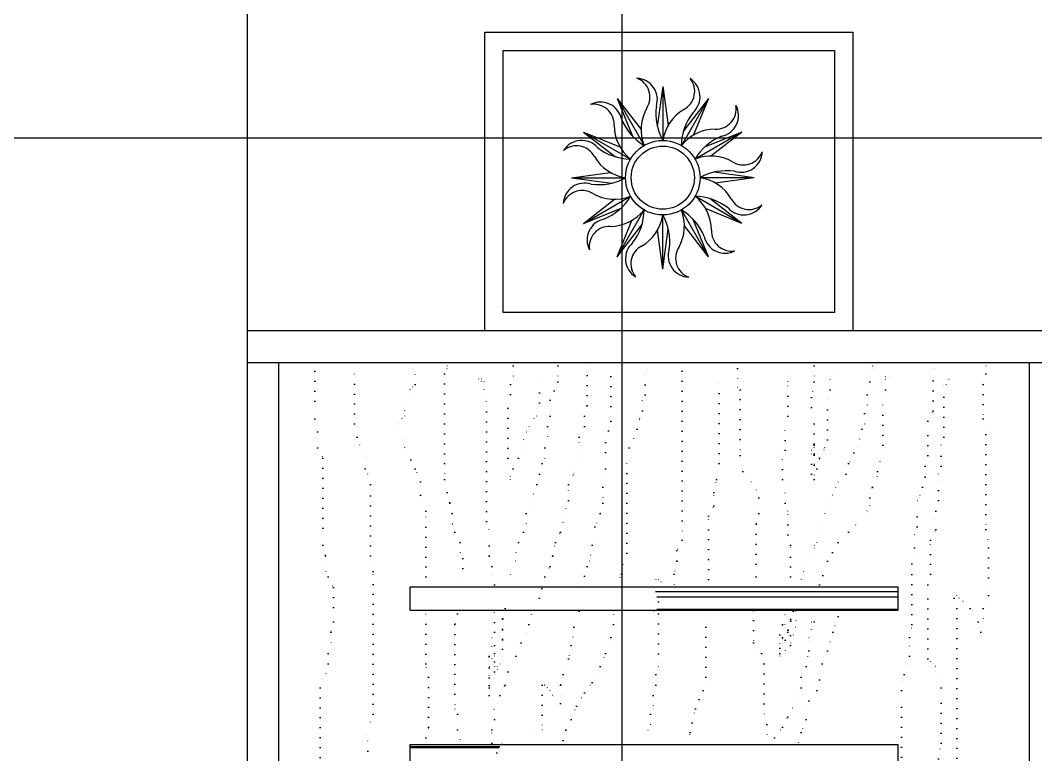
# Model space of a CAD drawing. Extents: x 425 to 4634, y 4027 to 7710.
# Drawn here: x 1813 to 2586, y 5031 to 5591 of the extents above; entities that cross this region are included whole.
import ezdxf

# ---------------------------------------------------------------- set-up
doc = ezdxf.new("R2010")
doc.units = 0
doc.header["$LTSCALE"] = 10
doc.header["$MEASUREMENT"] = 0
doc.linetypes.add('DASHDOT', pattern=[1, 0.5, -0.25, 0, -0.25])
doc.linetypes.add('DOT2', pattern=[0.125, 0, -0.125])
for name, color, linetype in [('3', 3, 'CONTINUOUS'), ('4', 4, 'CONTINUOUS'), ('7', 7, 'CONTINUOUS'), ('BH', 3, 'CONTINUOUS'), ('TEXT', 3, 'CONTINUOUS')]:
    doc.layers.add(name, color=color, linetype=linetype)

# ---------------------------------------------------------------- blocks, each defined once
blk = doc.blocks.new('欧花-6')
at = {"layer": '3'}
for p, q in [((82.22, 149.51), (78.03, 119.02)), ((82.22, 149.51), (82.22, 108.32)), ((82.22, 149.51), (82.22, 108.32)), ((82.22, 149.51), (86.28, 119.9)), ((47.44, 140.19), (65.77, 116.58)), ((47.44, 140.19), (68.04, 104.53)), ((47.44, 140.19), (59.07, 111.7)), ((47.44, 140.19), (68.04, 104.53)), ((116.99, 140.19), (96.39, 104.53)), ((116.99, 140.19), (96.39, 104.53)), ((116.99, 140.19), (98.12, 115.88)), ((116.99, 140.19), (105.7, 112.52)), ((21.99, 114.74), (46.3, 95.87)), ((21.99, 114.74), (57.66, 94.15)), ((21.99, 114.74), (49.66, 103.45)), ((21.99, 114.74), (57.66, 94.15)), ((142.44, 114.74), (106.77, 94.15)), ((142.44, 114.74), (106.77, 94.15)), ((142.44, 114.74), (113.95, 103.11)), ((142.44, 114.74), (118.83, 96.42)), ((12.67, 79.97), (42.28, 84.03)), ((12.67, 79.97), (53.86, 79.97)), ((12.67, 79.97), (43.16, 75.78)), ((12.67, 79.97), (53.86, 79.97)), ((151.76, 79.97), (110.57, 79.97)), ((151.76, 79.97), (110.57, 79.97)), ((151.76, 79.97), (121.27, 84.15)), ((151.76, 79.97), (122.15, 75.91)), ((21.99, 45.19), (57.66, 65.79)), ((21.99, 45.19), (57.66, 65.79)), ((21.99, 45.19), (45.6, 63.52)), ((142.44, 45.19), (106.77, 65.79)), ((142.44, 45.19), (106.77, 65.79)), ((142.44, 45.19), (118.13, 64.06)), ((21.99, 45.19), (50.48, 56.82)), ((47.44, 19.74), (68.04, 55.41)), ((47.44, 19.74), (68.04, 55.41)), ((116.99, 19.74), (96.39, 55.41)), ((116.99, 19.74), (96.39, 55.41)), ((142.44, 45.19), (114.77, 56.48)), ((47.44, 19.74), (58.73, 47.41)), ((82.22, 10.42), (82.22, 51.61)), ((82.22, 10.42), (82.22, 51.61)), ((116.99, 19.74), (105.36, 48.23)), ((47.44, 19.74), (66.31, 44.05)), ((82.22, 10.42), (78.15, 40.03)), ((82.22, 10.42), (86.4, 40.91)), ((116.99, 19.74), (98.66, 43.35))]:
    blk.add_line(p, q, dxfattribs=at)
for radius in [28.36, 24.05]:
    blk.add_circle((82.22, 79.97), radius, dxfattribs=at)
for centre, radius, start, end in [((57.09, 141.27), 15.39, 327.86051, 69.41228), ((61.85, 139.44), 16.25, 342.33852, 87.72032), ((91.11, 145.62), 15.39, 297.86051, 39.41228), ((94.32, 141.66), 16.25, 312.33852, 57.72032), ((34.84, 121.29), 16.25, 12.33852, 117.72032), ((29.8, 120.49), 15.39, 357.86051, 99.41228), ((99.11, 116.62), 33.35, 150.40618, 201.26119), ((118.34, 128.61), 41.43, 171.80504, 209.31926), ((115.18, 103.26), 33.35, 120.40618, 171.26119), ((122.74, 132.38), 15.39, 267.86051, 9.41228), ((123.54, 127.34), 16.25, 282.33852, 27.72032), ((89.17, 140.15), 41.43, 201.80504, 239.31926), ((137.82, 104.03), 41.43, 141.80504, 179.31926), ((78.52, 120.16), 33.35, 180.40618, 231.26119), ((122.41, 83.66), 33.35, 90.40618, 141.26119), ((20.52, 92.07), 16.25, 42.33852, 147.72032), ((142.4, 73.01), 41.43, 111.80504, 149.31926), ((16.56, 88.86), 15.39, 27.86051, 129.41228), ((58.15, 135.57), 41.43, 231.80504, 269.31926), ((58.92, 112.93), 33.35, 210.40618, 261.26119), ((118.87, 63.07), 33.35, 60.40618, 111.26119), ((143.52, 105.09), 15.39, 237.86051, 339.41228), ((141.69, 100.33), 16.25, 252.33852, 357.72032), ((130.86, 43.85), 41.43, 81.80504, 119.31926), ((33.57, 116.09), 41.43, 261.80504, 299.31926), ((105.51, 47.01), 33.35, 30.40618, 81.26119), ((22.74, 59.6), 16.25, 72.33852, 177.72032), ((20.91, 54.84), 15.39, 57.86051, 159.41228), ((45.56, 96.86), 33.35, 240.40618, 291.26119), ((22.03, 86.93), 41.43, 291.80504, 329.31926), ((85.91, 39.78), 33.35, 0.40618, 51.26119), ((106.28, 24.36), 41.43, 51.80504, 89.31926), ((147.87, 71.08), 15.39, 207.86051, 309.41228), ((42.03, 76.27), 33.35, 270.40618, 321.26119), ((26.61, 55.9), 41.43, 321.80504, 359.31926), ((65.32, 43.31), 33.35, 330.40618, 21.26119), ((75.26, 19.78), 41.43, 21.80504, 59.31926), ((143.91, 67.86), 16.25, 222.33852, 327.72032), ((40.89, 32.59), 16.25, 102.33852, 207.72032), ((49.26, 56.67), 33.35, 300.40618, 351.26119), ((46.1, 31.32), 41.43, 351.80504, 29.31926), ((41.69, 27.55), 15.39, 87.86051, 189.41228), ((134.63, 39.44), 15.39, 177.86051, 279.41228), ((129.59, 38.64), 16.25, 192.33852, 297.72032), ((70.11, 18.27), 16.25, 132.33852, 237.72032), ((73.32, 14.31), 15.39, 117.86051, 219.41228), ((102.58, 20.49), 16.25, 162.33852, 267.72032), ((107.34, 18.66), 15.39, 147.86051, 249.41228)]:
    blk.add_arc(centre, radius, start, end, dxfattribs=at)

msp = doc.modelspace()

# ---------------------------------------------------------------- linework, layer by layer
at = {"layer": '3'}
for p, q in [((2296.84, 5155.63), (2481.02, 5155.63)), ((2297.7, 5151.77), (2481.02, 5151.77)), ((2297.7, 5142.33), (2481.02, 5142.33)), ((2110.02, 5037.73), (2178.29, 5037.73)), ((2110.02, 5036.95), (2177.74, 5036.95))]:
    msp.add_line(p, q, dxfattribs=at)
at = {"layer": '3', "linetype": 'DASHDOT', "ltscale": 60}
msp.add_lwpolyline([(2180.95, 5567.7), (2432.95, 5567.7), (2432.95, 5368.2), (2180.95, 5368.2)], close=True, dxfattribs=at)
at = {"layer": '4'}
msp.add_line((2010.02, 5330.2), (2010.02, 4539.2), dxfattribs=at)
for points in [[(786.02, 7339.2), (1986.02, 7339.2), (1986.02, 4539.2), (786.02, 4539.2)], [(3186.02, 5354.2), (1986.02, 5354.2), (1986.02, 5330.2), (3186.02, 5330.2)], [(2110.02, 5159.2), (2481.02, 5159.2), (2481.02, 5141.2), (2110.02, 5141.2)], [(2110.02, 5039.2), (2481.02, 5039.2), (2481.02, 5021.2), (2110.02, 5021.2)]]:
    msp.add_lwpolyline(points, close=True, dxfattribs=at)
at = {"layer": '7'}
msp.add_line((2581.02, 5330.2), (2581.02, 4619.2), dxfattribs=at)
msp.add_lwpolyline([(2166.95, 5581.7), (2446.95, 5581.7), (2446.95, 5354.2), (2166.95, 5354.2)], close=True, dxfattribs=at)
at = {"layer": 'BH', "linetype": 'DOT2', "ltscale": 6}
for p, q in [((2244.66, 5297.38), (2244.66, 5331.53)), ((2037.62, 5323.49), (2037.62, 5321.49)), ((2037.62, 5321.49), (2037.62, 5323.49)), ((2037.62, 5323.49), (2037.62, 5287.34)), ((2067.78, 5283.32), (2067.78, 5323.49)), ((2112, 5325.5), (2112, 5327.51)), ((2114.01, 5323.49), (2112, 5325.5)), ((2114.01, 5313.45), (2114.01, 5323.49)), ((2138.13, 5325.5), (2136.12, 5321.49)), ((2138.13, 5327.51), (2138.13, 5325.5)), ((2138.13, 5325.5), (2138.13, 5327.51)), ((2138.13, 5327.51), (2138.13, 5325.5)), ((2188.38, 5327.51), (2188.38, 5319.48)), ((2222.55, 5327.51), (2222.55, 5315.46)), ((2288.88, 5321.49), (2290.89, 5323.49)), ((2290.89, 5323.49), (2292.9, 5323.49)), ((2317.03, 5323.49), (2317.03, 5194.95)), ((2317.03, 5323.49), (2317.03, 5321.49)), ((2317.03, 5321.49), (2317.03, 5323.49)), ((2359.24, 5325.5), (2359.24, 5323.49)), ((2359.24, 5323.49), (2359.24, 5325.5)), ((2359.24, 5325.5), (2359.24, 5311.44)), ((2395.42, 5321.49), (2395.42, 5327.51)), ((2417.53, 5327.51), (2417.53, 5315.46)), ((2429.59, 5319.48), (2431.6, 5323.49)), ((2431.6, 5323.49), (2431.6, 5327.51)), ((2461.75, 5327.51), (2459.74, 5321.49)), ((2461.75, 5327.51), (2461.75, 5325.5)), ((2461.75, 5325.5), (2461.75, 5327.51)), ((2473.81, 5319.48), (2473.81, 5325.5)), ((2507.98, 5293.37), (2507.98, 5325.5)), ((2507.98, 5325.5), (2509.99, 5325.5)), ((2509.99, 5325.5), (2512, 5327.51)), ((2548.18, 5327.51), (2548.18, 5325.5)), ((2548.18, 5325.5), (2548.18, 5327.51)), ((2548.18, 5327.51), (2548.18, 5321.49)), ((2136.12, 5321.49), (2136.12, 5241.15)), ((2162.25, 5317.47), (2162.25, 5321.49)), ((2164.26, 5317.47), (2162.25, 5317.47)), ((2164.26, 5315.46), (2164.26, 5317.47)), ((2166.27, 5315.46), (2164.26, 5315.46)), ((2166.27, 5309.43), (2166.27, 5315.46)), ((2188.38, 5319.48), (2186.37, 5313.45)), ((2208.48, 5299.39), (2208.48, 5319.48)), ((2222.55, 5315.46), (2216.52, 5301.4)), ((2262.75, 5319.48), (2262.75, 5285.33)), ((2288.88, 5305.42), (2288.88, 5321.49)), ((2345.17, 5253.2), (2345.17, 5319.48)), ((2397.43, 5315.46), (2395.42, 5321.49)), ((2397.43, 5289.35), (2397.43, 5315.46)), ((2417.53, 5315.46), (2415.52, 5303.41)), ((2429.59, 5309.43), (2429.59, 5319.48)), ((2459.74, 5315.46), (2457.73, 5305.42)), ((2459.74, 5321.49), (2459.74, 5315.46)), ((2471.8, 5309.43), (2471.8, 5319.48)), ((2471.8, 5319.48), (2473.81, 5319.48)), ((2518.03, 5313.45), (2518.03, 5317.47)), ((2518.03, 5317.47), (2520.04, 5317.47)), ((2520.04, 5317.47), (2522.05, 5319.48)), ((2548.18, 5321.49), (2546.17, 5313.45)), ((2109.99, 5309.43), (2112, 5311.44)), ((2109.99, 5303.41), (2109.99, 5309.43)), ((2112, 5311.44), (2112, 5313.45)), ((2112, 5313.45), (2114.01, 5313.45)), ((2168.28, 5307.43), (2166.27, 5309.43)), ((2186.37, 5313.45), (2186.37, 5297.38)), ((2359.24, 5311.44), (2361.25, 5309.43)), ((2361.25, 5309.43), (2361.25, 5259.22)), ((2427.58, 5303.41), (2429.59, 5309.43)), ((2469.79, 5303.41), (2471.8, 5309.43)), ((2516.02, 5273.28), (2516.02, 5313.45)), ((2516.02, 5313.45), (2518.03, 5313.45)), ((2546.17, 5313.45), (2546.17, 5287.34)), ((2107.98, 5299.39), (2109.99, 5303.41)), ((2168.28, 5209.01), (2168.28, 5307.43)), ((2216.52, 5301.4), (2216.52, 5289.35)), ((2286.87, 5303.41), (2288.88, 5305.42)), ((2286.87, 5293.37), (2286.87, 5303.41)), ((2415.52, 5303.41), (2415.52, 5287.34)), ((2427.58, 5271.27), (2427.58, 5303.41)), ((2457.73, 5305.42), (2457.73, 5297.38)), ((2469.79, 5267.26), (2469.79, 5303.41)), ((2105.97, 5293.37), (2107.98, 5299.39)), ((2105.97, 5289.35), (2105.97, 5293.37)), ((2186.37, 5297.38), (2184.36, 5295.38)), ((2184.36, 5295.38), (2184.36, 5245.16)), ((2206.47, 5295.38), (2208.48, 5299.39)), ((2206.47, 5289.35), (2206.47, 5295.38)), ((2242.65, 5289.35), (2244.66, 5297.38)), ((2284.86, 5287.34), (2286.87, 5293.37)), ((2457.73, 5297.38), (2455.72, 5291.36)), ((2503.96, 5285.33), (2507.98, 5293.37)), ((2037.62, 5287.34), (2039.63, 5277.3)), ((2099.94, 5283.32), (2101.95, 5285.33)), ((2101.95, 5285.33), (2103.96, 5287.34)), ((2103.96, 5287.34), (2105.97, 5289.35)), ((2202.45, 5281.32), (2204.46, 5287.34)), ((2204.46, 5287.34), (2206.47, 5289.35)), ((2216.52, 5289.35), (2214.51, 5281.32)), ((2242.65, 5281.32), (2242.65, 5289.35)), ((2262.75, 5285.33), (2258.73, 5269.26)), ((2282.85, 5279.31), (2284.86, 5287.34)), ((2395.42, 5285.33), (2397.43, 5289.35)), ((2395.42, 5263.24), (2395.42, 5285.33)), ((2415.52, 5287.34), (2417.53, 5283.32)), ((2455.72, 5291.36), (2455.72, 5283.32)), ((2503.96, 5259.22), (2503.96, 5285.33)), ((2546.17, 5287.34), (2548.18, 5275.29)), ((2039.63, 5277.3), (2039.63, 5265.25)), ((2069.79, 5281.32), (2067.78, 5283.32)), ((2069.79, 5273.28), (2069.79, 5281.32)), ((2099.94, 5277.3), (2099.94, 5283.32)), ((2103.96, 5271.27), (2099.94, 5277.3)), ((2196.42, 5271.27), (2198.43, 5277.3)), ((2198.43, 5277.3), (2200.44, 5279.31)), ((2200.44, 5279.31), (2200.44, 5281.32)), ((2200.44, 5281.32), (2202.45, 5281.32)), ((2214.51, 5281.32), (2214.51, 5271.27)), ((2238.63, 5273.28), (2242.65, 5281.32)), ((2280.84, 5273.28), (2282.85, 5279.31)), ((2417.53, 5283.32), (2417.53, 5247.17)), ((2453.71, 5279.31), (2451.7, 5271.27)), ((2455.72, 5283.32), (2453.71, 5279.31)), ((2071.8, 5267.26), (2069.79, 5273.28)), ((2105.97, 5265.25), (2103.96, 5271.27)), ((2192.4, 5257.21), (2196.42, 5271.27)), ((2214.51, 5271.27), (2212.5, 5265.25)), ((2236.62, 5263.24), (2238.63, 5269.26)), ((2238.63, 5269.26), (2238.63, 5273.28)), ((2258.73, 5269.26), (2258.73, 5249.18)), ((2276.82, 5265.25), (2280.84, 5273.28)), ((2425.57, 5265.25), (2425.57, 5271.27)), ((2425.57, 5271.27), (2427.58, 5271.27)), ((2451.7, 5271.27), (2449.69, 5265.25)), ((2514.01, 5267.26), (2516.02, 5273.28)), ((2548.18, 5275.29), (2548.18, 5202.99)), ((2039.63, 5265.25), (2043.65, 5257.21)), ((2073.81, 5263.24), (2071.8, 5267.26)), ((2075.82, 5257.21), (2073.81, 5263.24)), ((2114.01, 5249.18), (2105.97, 5265.25)), ((2212.5, 5265.25), (2212.5, 5257.21)), ((2236.62, 5257.21), (2236.62, 5263.24)), ((2274.81, 5259.22), (2276.82, 5265.25)), ((2393.41, 5259.22), (2395.42, 5263.24)), ((2415.52, 5263.24), (2417.53, 5265.25)), ((2415.52, 5245.16), (2415.52, 5263.24)), ((2417.53, 5267.26), (2417.53, 5237.13)), ((2417.53, 5265.25), (2417.53, 5267.26)), ((2421.55, 5257.21), (2425.57, 5265.25)), ((2447.68, 5261.23), (2443.66, 5253.2)), ((2449.69, 5265.25), (2447.68, 5261.23)), ((2467.78, 5261.23), (2469.79, 5267.26)), ((2467.78, 5255.21), (2467.78, 5261.23)), ((2514.01, 5251.19), (2514.01, 5267.26)), ((2043.65, 5257.21), (2043.65, 5190.93)), ((2075.82, 5249.18), (2075.82, 5257.21)), ((2188.38, 5249.18), (2192.4, 5257.21)), ((2212.5, 5257.21), (2210.49, 5253.2)), ((2234.61, 5251.19), (2236.62, 5257.21)), ((2274.81, 5184.91), (2274.81, 5259.22)), ((2361.25, 5259.22), (2363.26, 5247.17)), ((2393.41, 5241.15), (2393.41, 5259.22)), ((2419.54, 5249.18), (2421.55, 5257.21)), ((2465.77, 5247.17), (2467.78, 5255.21)), ((2501.95, 5251.19), (2503.96, 5259.22)), ((2077.83, 5245.16), (2075.82, 5249.18)), ((2118.03, 5239.14), (2114.01, 5249.18)), ((2186.37, 5243.15), (2188.38, 5249.18)), ((2210.49, 5253.2), (2208.48, 5245.16)), ((2234.61, 5245.16), (2234.61, 5251.19)), ((2258.73, 5249.18), (2256.72, 5235.12)), ((2343.16, 5241.15), (2345.17, 5253.2)), ((2363.26, 5247.17), (2369.29, 5239.14)), ((2417.53, 5247.17), (2415.52, 5245.16)), ((2417.53, 5241.15), (2419.54, 5249.18)), ((2443.66, 5253.2), (2441.65, 5245.16)), ((2465.77, 5243.15), (2465.77, 5247.17)), ((2501.95, 5243.15), (2501.95, 5251.19)), ((2512, 5245.16), (2514.01, 5251.19)), ((2079.84, 5237.13), (2077.83, 5245.16)), ((2118.03, 5229.1), (2118.03, 5239.14)), ((2136.12, 5241.15), (2138.13, 5231.1)), ((2184.36, 5245.16), (2186.37, 5243.15)), ((2186.37, 5243.15), (2186.37, 5241.15)), ((2186.37, 5241.15), (2186.37, 5243.15)), ((2208.48, 5245.16), (2206.47, 5237.13)), ((2230.59, 5237.13), (2234.61, 5245.16)), ((2341.15, 5231.1), (2343.16, 5241.15)), ((2369.29, 5239.14), (2373.31, 5233.11)), ((2395.42, 5235.12), (2393.41, 5241.15)), ((2417.53, 5237.13), (2417.53, 5241.15)), ((2435.62, 5239.14), (2433.61, 5235.12)), ((2441.65, 5245.16), (2435.62, 5239.14)), ((2461.75, 5235.12), (2465.77, 5243.15)), ((2499.94, 5235.12), (2501.95, 5243.15)), ((2512, 5225.08), (2512, 5245.16)), ((2079.84, 5182.9), (2079.84, 5237.13)), ((2138.13, 5231.1), (2140.14, 5223.07)), ((2206.47, 5237.13), (2202.45, 5225.08)), ((2230.59, 5225.08), (2230.59, 5237.13)), ((2256.72, 5235.12), (2256.72, 5223.07)), ((2341.15, 5221.06), (2341.15, 5231.1)), ((2373.31, 5233.11), (2375.32, 5227.09)), ((2395.42, 5223.07), (2395.42, 5235.12)), ((2433.61, 5235.12), (2431.6, 5229.1)), ((2459.74, 5227.09), (2461.75, 5235.12)), ((2497.93, 5229.1), (2499.94, 5231.1)), ((2499.94, 5231.1), (2499.94, 5235.12)), ((2122.05, 5217.04), (2118.03, 5229.1)), ((2140.14, 5223.07), (2142.15, 5215.04)), ((2202.45, 5225.08), (2200.44, 5221.06)), ((2228.58, 5219.05), (2230.59, 5225.08)), ((2256.72, 5223.07), (2254.71, 5215.04)), ((2375.32, 5227.09), (2375.32, 5215.04)), ((2397.43, 5217.04), (2395.42, 5223.07)), ((2429.59, 5227.09), (2427.58, 5225.08)), ((2427.58, 5225.08), (2427.58, 5219.05)), ((2431.6, 5229.1), (2429.59, 5227.09)), ((2459.74, 5221.06), (2459.74, 5227.09)), ((2495.92, 5225.08), (2497.93, 5227.09)), ((2495.92, 5204.99), (2495.92, 5225.08)), ((2497.93, 5227.09), (2497.93, 5229.1)), ((2509.99, 5217.04), (2512, 5225.08)), ((2122.05, 5159.2), (2122.05, 5217.04)), ((2142.15, 5215.04), (2142.15, 5207)), ((2200.44, 5221.06), (2198.43, 5215.04)), ((2198.43, 5215.04), (2198.43, 5204.99)), ((2226.57, 5209.01), (2228.58, 5215.04)), ((2228.58, 5215.04), (2228.58, 5219.05)), ((2254.71, 5215.04), (2250.69, 5204.99)), ((2337.13, 5213.03), (2341.15, 5221.06)), ((2375.32, 5215.04), (2373.31, 5207)), ((2397.43, 5198.97), (2397.43, 5217.04)), ((2425.57, 5215.04), (2423.56, 5209.01)), ((2427.58, 5219.05), (2425.57, 5215.04)), ((2455.72, 5211.02), (2457.73, 5217.04)), ((2457.73, 5217.04), (2459.74, 5221.06)), ((2509.99, 5202.99), (2509.99, 5217.04)), ((2170.29, 5202.99), (2168.28, 5209.01)), ((2224.56, 5200.98), (2226.57, 5209.01)), ((2337.13, 5164.82), (2337.13, 5213.03)), ((2423.56, 5209.01), (2421.55, 5204.99)), ((2449.69, 5207), (2455.72, 5211.02)), ((2142.15, 5207), (2144.16, 5200.98)), ((2144.16, 5200.98), (2148.18, 5192.94)), ((2170.29, 5182.9), (2170.29, 5202.99)), ((2196.42, 5200.98), (2192.4, 5192.94)), ((2198.43, 5204.99), (2196.42, 5200.98)), ((2220.54, 5192.94), (2224.56, 5200.98)), ((2250.69, 5204.99), (2248.68, 5190.93)), ((2373.31, 5207), (2373.31, 5166.83)), ((2421.55, 5204.99), (2419.54, 5198.97)), ((2435.62, 5192.94), (2443.66, 5200.98)), ((2443.66, 5200.98), (2449.69, 5207)), ((2493.91, 5198.97), (2495.92, 5204.99)), ((2505.97, 5194.95), (2509.99, 5202.99)), ((2548.18, 5202.99), (2550.19, 5188.93)), ((2148.18, 5192.94), (2148.18, 5184.91)), ((2192.4, 5192.94), (2190.39, 5184.91)), ((2218.53, 5182.9), (2220.54, 5192.94)), ((2317.03, 5194.95), (2313.01, 5186.92)), ((2399.44, 5190.93), (2397.43, 5198.97)), ((2419.54, 5192.94), (2417.53, 5190.93)), ((2419.54, 5198.97), (2419.54, 5192.94)), ((2427.58, 5178.88), (2435.62, 5192.94)), ((2493.91, 5188.93), (2493.91, 5198.97)), ((2505.97, 5168.84), (2505.97, 5194.95)), ((2043.65, 5190.93), (2045.66, 5182.9)), ((2148.18, 5184.91), (2150.19, 5180.89)), ((2190.39, 5184.91), (2190.39, 5178.88)), ((2248.68, 5190.93), (2246.67, 5178.88)), ((2272.8, 5180.89), (2274.81, 5184.91)), ((2313.01, 5186.92), (2313.01, 5178.88)), ((2399.44, 5159.2), (2399.44, 5190.93)), ((2417.53, 5188.93), (2415.52, 5182.9)), ((2417.53, 5190.93), (2417.53, 5188.93)), ((2491.9, 5176.88), (2493.91, 5188.93)), ((2550.19, 5188.93), (2550.19, 5152.77)), ((2045.66, 5182.9), (2045.66, 5170.85)), ((2081.85, 5170.85), (2079.84, 5182.9)), ((2150.19, 5180.89), (2150.19, 5159.2)), ((2172.3, 5174.87), (2170.29, 5182.9)), ((2190.39, 5178.88), (2188.38, 5174.87)), ((2216.52, 5174.87), (2218.53, 5182.9)), ((2246.67, 5178.88), (2244.66, 5174.87)), ((2270.79, 5168.84), (2272.8, 5180.89)), ((2313.01, 5178.88), (2310.99, 5168.84)), ((2411.5, 5176.88), (2409.49, 5170.85)), ((2413.51, 5180.89), (2411.5, 5176.88)), ((2415.52, 5182.9), (2413.51, 5180.89)), ((2421.55, 5160.81), (2427.58, 5178.88)), ((2491.9, 5130.68), (2491.9, 5176.88)), ((2045.66, 5170.85), (2047.67, 5166.83)), ((2081.85, 5062.39), (2081.85, 5170.85)), ((2172.3, 5168.84), (2172.3, 5174.87)), ((2174.31, 5160.81), (2172.3, 5168.84)), ((2188.38, 5174.87), (2186.37, 5168.84)), ((2186.37, 5168.84), (2186.37, 5162.82)), ((2212.5, 5166.83), (2216.52, 5174.87)), ((2244.66, 5174.87), (2240.64, 5158.8)), ((2268.04, 5159.2), (2270.79, 5168.84)), ((2310.99, 5168.84), (2310.99, 5159.2)), ((2409.49, 5170.85), (2407.48, 5164.82)), ((2503.96, 5160.81), (2505.97, 5168.84)), ((2047.67, 5166.83), (2051.69, 5158.8)), ((2174.31, 5159.2), (2174.31, 5160.81)), ((2208.48, 5150.77), (2212.5, 5166.83)), ((2298.93, 5164.82), (2296.92, 5164.82)), ((2296.92, 5164.82), (2296.92, 5159.2)), ((2300.94, 5162.82), (2298.93, 5164.82)), ((2336, 5159.2), (2337.13, 5164.82)), ((2373.31, 5166.83), (2371.3, 5158.8)), ((2407.48, 5164.82), (2407.48, 5162.82)), ((2503.96, 5104.57), (2503.96, 5160.81)), ((2051.69, 5158.8), (2051.69, 5132.69)), ((2526.07, 5152.77), (2524.06, 5154.78)), ((2524.06, 5154.78), (2524.06, 5150.77)), ((2524.06, 5150.77), (2526.07, 5142.73)), ((2528.08, 5150.77), (2526.07, 5152.77)), ((2536.12, 5142.73), (2528.08, 5150.77)), ((2550.19, 5152.77), (2546.17, 5142.73)), ((2122.05, 5100.55), (2122.05, 5141.2)), ((2146.17, 5138.71), (2144.16, 5130.68)), ((2174.31, 5124.66), (2174.31, 5141.2)), ((2182.35, 5142.73), (2180.34, 5134.7)), ((2200.44, 5130.68), (2202.45, 5138.71)), ((2238.63, 5140.72), (2234.61, 5128.67)), ((2264.76, 5130.68), (2264.76, 5140.72)), ((2298.93, 5138.71), (2298.93, 5098.55)), ((2335.12, 5090.51), (2335.12, 5141.2)), ((2371.3, 5141.2), (2371.3, 5116.62)), ((2393.41, 5130.68), (2395.42, 5138.71)), ((2401.45, 5140.72), (2397.43, 5124.66)), ((2397.43, 5136.71), (2399.44, 5138.71)), ((2401.45, 5140.72), (2399.44, 5134.7)), ((2399.44, 5132.69), (2401.45, 5138.71)), ((2403.46, 5141.2), (2403.46, 5128.67)), ((2417.53, 5132.69), (2418.95, 5141.2)), ((2437.12, 5141.2), (2435.62, 5136.71)), ((2526.07, 5142.73), (2526.07, 4933.85)), ((2542.15, 5132.69), (2536.12, 5142.73)), ((2546.17, 5142.73), (2546.17, 5132.69)), ((2051.69, 5132.69), (2049.68, 5124.66)), ((2144.16, 5130.68), (2144.16, 5066.41)), ((2180.34, 5134.7), (2180.34, 5102.56)), ((2198.43, 5124.66), (2200.44, 5130.68)), ((2262.75, 5120.64), (2264.76, 5130.68)), ((2391.4, 5122.65), (2393.41, 5130.68)), ((2393.41, 5120.64), (2395.42, 5130.68)), ((2395.42, 5130.68), (2397.43, 5136.71)), ((2399.44, 5134.7), (2397.43, 5126.66)), ((2399.44, 5114.61), (2399.44, 5132.69)), ((2415.52, 5126.66), (2415.52, 5132.69)), ((2415.52, 5132.69), (2417.53, 5132.69)), ((2435.62, 5136.71), (2431.6, 5124.66)), ((2489.89, 5120.64), (2491.9, 5130.68)), ((2544.16, 5124.66), (2542.15, 5132.69)), ((2546.17, 5132.69), (2544.16, 5126.66)), ((2049.68, 5124.66), (2049.68, 5114.61)), ((2172.3, 5120.64), (2174.31, 5124.66)), ((2174.31, 5114.61), (2178.33, 5122.65)), ((2178.33, 5122.65), (2178.33, 5124.66)), ((2178.33, 5124.66), (2180.34, 5124.66)), ((2180.34, 5124.66), (2180.34, 5126.66)), ((2180.34, 5126.66), (2180.34, 5106.58)), ((2194.41, 5116.62), (2198.43, 5124.66)), ((2234.61, 5128.67), (2232.6, 5114.61)), ((2391.4, 5108.59), (2391.4, 5122.65)), ((2397.43, 5126.66), (2395.42, 5118.63)), ((2397.43, 5124.66), (2395.42, 5116.62)), ((2401.45, 5122.65), (2399.44, 5116.62)), ((2403.46, 5128.67), (2401.45, 5126.66)), ((2401.45, 5126.66), (2401.45, 5122.65)), ((2413.51, 5120.64), (2415.52, 5126.66)), ((2431.6, 5124.66), (2427.58, 5110.6)), ((2544.16, 5126.66), (2544.16, 5124.66)), ((2049.68, 5114.61), (2047.67, 5108.59)), ((2170.29, 5106.58), (2172.3, 5114.61)), ((2172.3, 5114.61), (2172.3, 5120.64)), ((2174.31, 5094.53), (2174.31, 5114.61)), ((2190.39, 5106.58), (2194.41, 5116.62)), ((2232.6, 5114.61), (2230.59, 5104.57)), ((2258.73, 5108.59), (2262.75, 5120.64)), ((2371.3, 5116.62), (2377.33, 5108.59)), ((2391.4, 5112.6), (2393.41, 5120.64)), ((2395.42, 5116.62), (2393.41, 5114.61)), ((2393.41, 5114.61), (2393.41, 5112.6)), ((2395.42, 5118.63), (2395.42, 5110.6)), ((2399.44, 5116.62), (2399.44, 5114.61)), ((2413.51, 5110.6), (2413.51, 5120.64)), ((2489.89, 5106.58), (2489.89, 5120.64)), ((2047.67, 5108.59), (2047.67, 5100.55)), ((2174.31, 5106.58), (2174.31, 5108.59)), ((2174.31, 5108.59), (2174.31, 5098.55)), ((2254.71, 5098.55), (2258.73, 5108.59)), ((2377.33, 5108.59), (2379.34, 5100.55)), ((2391.4, 5106.58), (2391.4, 5112.6)), ((2393.41, 5112.6), (2391.4, 5110.6)), ((2391.4, 5110.6), (2391.4, 5108.59)), ((2395.42, 5110.6), (2393.41, 5108.59)), ((2393.41, 5108.59), (2393.41, 5106.58)), ((2411.5, 5098.55), (2413.51, 5110.6)), ((2427.58, 5110.6), (2423.56, 5100.55)), ((2047.67, 5100.55), (2045.66, 5092.52)), ((2124.06, 5090.51), (2122.05, 5100.55)), ((2170.29, 5082.48), (2170.29, 5106.58)), ((2170.29, 5098.55), (2172.3, 5104.57)), ((2172.3, 5104.57), (2174.31, 5106.58)), ((2178.33, 5102.56), (2176.32, 5096.54)), ((2178.33, 5100.55), (2176.32, 5098.55)), ((2180.34, 5106.58), (2178.33, 5102.56)), ((2180.34, 5102.56), (2178.33, 5100.55)), ((2184.36, 5094.53), (2190.39, 5106.58)), ((2230.59, 5104.57), (2226.57, 5092.52)), ((2379.34, 5100.55), (2379.34, 5056.37)), ((2393.41, 5106.58), (2391.4, 5106.58)), ((2423.56, 5100.55), (2421.55, 5088.5)), ((2485.87, 5092.52), (2489.89, 5106.58)), ((2505.97, 5102.56), (2503.96, 5104.57)), ((2507.98, 5100.55), (2505.97, 5102.56)), ((2507.98, 5098.55), (2507.98, 5100.55)), ((2045.66, 5092.52), (2043.65, 5088.5)), ((2170.29, 5076.45), (2170.29, 5098.55)), ((2174.31, 5098.55), (2172.3, 5092.52)), ((2172.3, 5092.52), (2172.3, 5088.5)), ((2176.32, 5096.54), (2174.31, 5094.53)), ((2176.32, 5096.54), (2174.31, 5092.52)), ((2174.31, 5092.52), (2174.31, 5090.51)), ((2176.32, 5098.55), (2176.32, 5096.54)), ((2182.35, 5084.49), (2184.36, 5094.53)), ((2226.57, 5092.52), (2224.56, 5084.49)), ((2248.68, 5086.49), (2254.71, 5098.55)), ((2298.93, 5098.55), (2296.92, 5092.52)), ((2296.92, 5092.52), (2296.92, 5084.49)), ((2407.48, 5090.51), (2411.5, 5098.55)), ((2483.86, 5080.47), (2485.87, 5092.52)), ((2509.99, 5098.55), (2507.98, 5098.55)), ((2509.99, 5094.53), (2509.99, 5098.55)), ((2514.01, 5082.48), (2509.99, 5094.53)), ((2043.65, 5088.5), (2041.64, 5082.48)), ((2124.06, 5052.35), (2124.06, 5090.51)), ((2172.3, 5088.5), (2170.29, 5086.49)), ((2170.29, 5086.49), (2170.29, 5082.48)), ((2174.31, 5090.51), (2172.3, 5088.5)), ((2172.3, 5088.5), (2172.3, 5082.48)), ((2178.33, 5076.45), (2182.35, 5084.49)), ((2210.49, 5084.49), (2210.49, 5050.34)), ((2212.5, 5084.49), (2210.49, 5084.49)), ((2212.5, 5084.49), (2212.5, 5086.49)), ((2212.5, 5086.49), (2212.5, 5084.49)), ((2214.51, 5082.48), (2212.5, 5084.49)), ((2224.56, 5084.49), (2224.56, 5070.43)), ((2242.65, 5078.46), (2248.68, 5086.49)), ((2296.92, 5084.49), (2294.91, 5076.45)), ((2333.11, 5080.47), (2335.12, 5090.51)), ((2407.48, 5082.48), (2407.48, 5090.51)), ((2421.55, 5088.5), (2419.54, 5080.47)), ((2041.64, 5082.48), (2041.64, 5012.18)), ((2172.3, 5082.48), (2170.29, 5080.47)), ((2170.29, 5080.47), (2170.29, 5076.45)), ((2176.32, 5070.43), (2178.33, 5076.45)), ((2216.52, 5080.47), (2214.51, 5082.48)), ((2218.53, 5076.45), (2216.52, 5080.47)), ((2224.56, 5070.43), (2218.53, 5076.45)), ((2236.62, 5068.42), (2242.65, 5078.46)), ((2294.91, 5076.45), (2294.91, 5068.42)), ((2327.08, 5066.41), (2333.11, 5080.47)), ((2403.46, 5072.44), (2405.47, 5078.46)), ((2405.47, 5078.46), (2407.48, 5082.48)), ((2419.54, 5080.47), (2413.51, 5072.44)), ((2483.86, 4984.06), (2483.86, 5080.47)), ((2514.01, 5040.3), (2514.01, 5082.48)), ((2174.31, 5066.41), (2176.32, 5070.43)), ((2232.6, 5058.38), (2236.62, 5068.42)), ((2294.91, 5068.42), (2292.9, 5062.39)), ((2397.43, 5060.38), (2401.45, 5068.42)), ((2401.45, 5068.42), (2403.46, 5072.44)), ((2413.51, 5072.44), (2411.5, 5058.38)), ((2079.84, 5056.37), (2081.85, 5062.39)), ((2144.16, 5066.41), (2146.17, 5062.39)), ((2146.17, 5062.39), (2146.17, 5050.34)), ((2174.31, 5058.38), (2174.31, 5066.41)), ((2292.9, 5062.39), (2292.9, 5054.36)), ((2323.06, 5048.33), (2327.08, 5066.41)), ((2393.41, 5052.35), (2397.43, 5060.38)), ((2079.84, 5052.35), (2079.84, 5056.37)), ((2172.3, 5050.34), (2174.31, 5058.38)), ((2228.58, 5050.34), (2232.6, 5058.38)), ((2292.9, 5054.36), (2290.89, 5050.34)), ((2379.34, 5056.37), (2381.35, 5054.36)), ((2381.35, 5054.36), (2381.35, 5039.2)), ((2411.5, 5058.38), (2407.48, 5048.33)), ((2077.83, 5046.33), (2079.84, 5052.35)), ((2077.83, 5034.27), (2077.83, 5046.33)), ((2122.05, 5044.32), (2124.06, 5052.35)), ((2146.17, 5050.34), (2148.18, 5042.31)), ((2172.3, 5040.3), (2172.3, 5050.34)), ((2204.46, 5048.33), (2202.45, 5046.33)), ((2208.48, 5048.33), (2204.46, 5048.33)), ((2210.49, 5050.34), (2208.48, 5048.33)), ((2226.57, 5042.31), (2228.58, 5050.34)), ((2290.89, 5050.34), (2288.88, 5044.32)), ((2321.75, 5039.2), (2323.06, 5048.33)), ((2387.38, 5044.32), (2393.41, 5052.35)), ((2407.48, 5048.33), (2405.47, 5040.3)), ((2405.47, 5040.3), (2405.47, 5039.2)), ((2512, 5028.25), (2514.01, 5040.3)), ((2079.84, 5026.24), (2077.83, 5034.27))]:
    msp.add_line(p, q, dxfattribs=at)
for centre, radius, start, end in [((2286.15, 5150.2), 12.99, 316.15176, 43.84824), ((2190.02, 5028.88), 14.7, 134.16456, 211.5292)]:
    msp.add_arc(centre, radius, start, end, dxfattribs=at)
at = {"layer": 'TEXT'}
msp.add_line((759.74, 5501.27), (4454.32, 5501.27), dxfattribs=at)
msp.add_lwpolyline([(2271.5, 4474.04), (2271.5, 7453.45), (2455.96, 7453.45)], dxfattribs=at)

# ---------------------------------------------------------------- block references
at = {"layer": '3'}
msp.add_blockref('欧花-6', (2220.07, 5390.87), dxfattribs=at)

doc.saveas('drawing.dxf')
